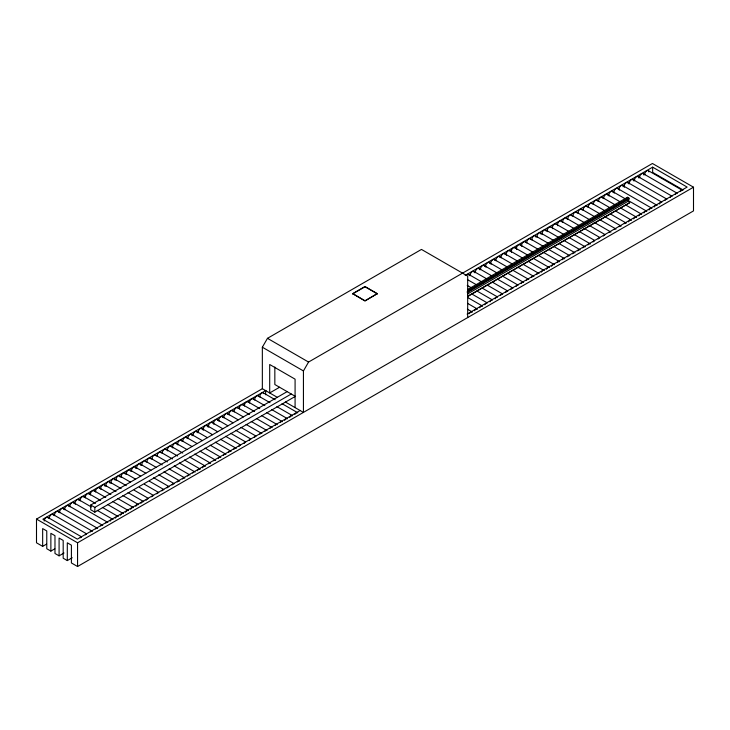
<?xml version="1.0" encoding="UTF-8"?>
<svg xmlns="http://www.w3.org/2000/svg" width="730" height="730" viewBox="0 0 730 730"><rect width="100%" height="100%" fill="white"/><g stroke="black" fill="none" stroke-linecap="round" stroke-linejoin="round"><path stroke-width="1.09" d="M277.455 397.43L262.344 388.707L262.344 347.215L267.472 338.328L421.465 249.423L467.684 276.113L467.684 317.596M285.339 401.984L303.434 412.432L303.434 370.94L308.562 362.053L652.438 163.493L693.5 187.199L693.5 210.906L77.562 566.507L71.403 562.958L71.403 545.173L67.297 542.801L67.297 560.585L63.191 558.213L63.191 540.437L59.084 538.065L59.084 555.84L54.978 553.477L54.978 535.692L50.872 533.32L50.872 551.104L54.823 548.823M352.681 293.642L365 286.525L377.319 293.642L365 300.988L352.681 293.642L365 300.751L377.319 293.642M352.681 293.88L365 286.762L377.319 293.88M46.61 544.078L42.659 546.359L36.5 542.801L36.5 519.094L262.545 388.597M265.857 390.468L42.869 519.212L77.362 539.132L300.349 410.388M465.174 275.402L652.647 167.161L687.131 187.081L467.1 314.11M279.535 387.274L269.698 392.95L269.698 364.507L295.084 379.162L295.084 407.605M295.221 396.454L94.836 512.141L90.73 509.768L90.73 505.032L287.164 391.618M467.602 289.564L627.544 197.219L628.922 198.232L628.922 199.226L467.2 292.593M467.994 290.713L628.74 197.912M467.2 291.599L628.922 198.232M469.636 290.586L475.549 287.164M478.506 285.457L480.477 284.317M482.457 283.185L484.428 282.045M487.385 280.338L489.355 279.198M491.327 278.057L493.298 276.916M496.263 275.21L498.234 274.069M501.191 272.363L503.162 271.222M505.133 270.091L507.104 268.95M510.069 267.244L512.04 266.103M514.011 264.963L515.982 263.822M518.939 262.116L520.91 260.975M522.881 259.844L525.846 258.128M527.817 256.996L529.788 255.856M531.759 254.715L534.716 253.009M536.687 251.868L543.595 247.881M545.565 246.749L548.522 245.034M554.444 241.621L556.415 240.48M559.372 238.774L565.285 235.361M572.192 231.374L579.091 227.386M581.062 226.245L583.042 225.114M585.998 223.398L587.969 222.267M589.94 221.126L592.897 219.42M594.868 218.279L596.848 217.138M598.819 215.998L601.775 214.291M603.746 213.151L605.717 212.019M612.625 208.032L615.582 206.325M617.553 205.185L619.524 204.044M621.495 202.904L624.451 201.197M90.73 505.032L94.836 507.396L291.27 393.99M467.665 293.889L628.402 201.088L628.402 198.925L628.922 199.226M467.976 296.051L629.707 202.684L628.402 201.088M467.976 296.353L629.707 202.684M36.5 519.094L77.562 542.801L693.5 187.199M59.084 555.84L64.021 552.993M67.297 560.585L72.233 557.738M683.189 190.019L652.647 172.38L652.647 167.161M648.267 170.619L681.774 189.964M643.139 173.585L676.646 192.93M638.002 176.55L671.509 195.895M632.873 179.507L666.38 198.852M627.736 182.473L661.243 201.818M622.608 185.438L657.1 205.349M617.47 188.404L651.963 208.315M612.342 191.36L625.154 198.761M628.11 200.467L646.835 211.28M607.205 194.326L620.016 201.726M625.929 205.139L641.697 214.246A2.902 1.679 -60 0 0 639.717 214.775M602.077 197.292L614.888 204.692M620.801 208.105L636.569 217.202A2.902 1.679 -60 0 0 634.58 217.741M596.939 200.257L609.751 207.648M615.664 211.061L631.432 220.168M591.811 203.214L604.623 210.614M610.536 214.027L626.303 223.134M586.674 206.179L599.485 213.58M604.413 216.427L621.166 226.099M581.545 209.145L594.357 216.545M599.284 219.383L616.038 229.056M576.408 212.111L589.22 219.502M594.147 222.349L610.9 232.021M571.28 215.076L584.091 222.468M589.019 225.314L604.787 234.421M566.142 218.033L578.954 225.433M583.881 228.28L599.649 237.378M561.014 220.998L573.826 228.399M579.739 231.811L594.521 240.343M555.877 223.964L568.688 231.355M574.601 234.768L590.369 243.875A2.902 1.679 -60 0 0 587.887 244.933M550.748 226.93L563.56 234.321M569.473 237.734L585.241 246.84A2.902 1.679 -60 0 0 582.759 247.89M545.611 229.886L559.408 237.852M564.336 240.699L580.104 249.806A2.902 1.679 -60 0 0 577.622 250.855M540.483 232.852L554.28 240.818M559.207 243.665L574.975 252.762A2.902 1.679 -60 0 0 572.493 253.821M535.345 235.817L548.157 243.209M554.07 246.63L569.838 255.728A2.902 1.679 -60 0 0 567.356 256.787M530.217 238.783L543.029 246.174M548.942 249.587L564.71 258.694A2.902 1.679 -60 0 0 562.228 259.743M525.08 241.74L537.891 249.14M543.804 252.553L559.572 261.659A2.902 1.679 -60 0 0 557.592 262.189M519.952 244.705L532.763 252.105M538.676 255.518L554.444 264.616A2.902 1.679 -60 0 0 553.523 264.534M514.814 247.671L527.626 255.062M533.539 258.484L549.307 267.582A2.902 1.679 -60 0 0 548.385 267.499M509.686 250.636L522.498 258.028M528.411 261.44L544.178 270.547M504.549 253.593L517.36 260.993M523.273 264.406L539.041 273.513M499.42 256.559L512.232 263.959M518.145 267.372L533.913 276.469M494.283 259.524L508.08 267.49M513.008 270.337L528.775 279.435M489.155 262.49L502.952 270.456M507.879 273.294L523.647 282.401M484.017 265.446L497.814 273.412M502.742 276.259L517.524 284.791M478.889 268.412L492.686 276.378M497.614 279.225L512.396 287.757M473.752 271.377L487.549 279.344M492.476 282.191L507.259 290.723M468.623 274.343L482.42 282.309M487.348 285.147L502.13 293.688M467.428 279.581L477.283 285.266M482.211 288.113L496.993 296.645M467.227 285.384L472.155 288.231M477.082 291.078L491.865 299.61M471.945 294.044L486.727 302.576M467.802 297.575L482.585 306.107M467.592 303.379L477.447 309.073M467.392 309.191L472.319 312.038M267.472 338.328L308.562 362.053M262.344 347.215L303.434 370.94M295.504 396.463L274.836 384.527L274.836 367.017M263.311 392.877L275.137 399.702M282.035 403.69L297.803 412.788M258.174 395.842L270 402.668M276.898 406.647L292.666 415.753M253.045 398.799L264.871 405.634M271.77 409.612L287.538 418.719A2.902 1.679 -60 0 0 285.549 419.248M247.908 401.765L259.734 408.59M266.632 412.578L282.401 421.685M242.78 404.73L254.606 411.556M261.504 415.543L277.272 424.641M237.642 407.696L249.468 414.521M256.367 418.5L272.135 427.607M232.514 410.652L243.355 416.912M251.239 421.465L267.007 430.572M227.377 413.618L238.217 419.878M246.101 424.431L261.869 433.538M222.249 416.584L233.089 422.843M240.973 427.397L255.755 435.929M217.111 419.549L227.952 425.809M235.836 430.353L250.618 438.894M211.983 422.506L222.823 428.765M230.707 433.319L245.49 441.851M206.845 425.471L217.686 431.731M225.57 436.284L240.352 444.816M201.717 428.437L212.558 434.697M220.442 439.25L236.21 448.348A2.902 1.679 -60 0 0 233.728 449.406M196.58 431.403L207.42 437.662M215.304 442.207L231.072 451.313A2.902 1.679 -60 0 0 228.59 452.372M191.452 434.359L202.292 440.619M210.176 445.172L225.944 454.279A2.902 1.679 -60 0 0 223.462 455.328M186.314 437.325L197.155 443.584M205.039 448.138L220.807 457.245A2.902 1.679 -60 0 0 218.325 458.294M181.186 440.29L192.026 446.55M199.911 451.103L215.679 460.201A2.902 1.679 -60 0 0 213.689 460.74M176.049 443.256L186.889 449.516M194.773 454.06L210.541 463.167A2.902 1.679 -60 0 0 209.619 463.085M170.92 446.222L182.746 453.047M189.645 457.026L205.413 466.132A2.902 1.679 -60 0 0 204.491 466.05M165.783 449.178L177.609 456.004M184.507 459.991L200.275 469.098M160.655 452.144L172.481 458.969M179.379 462.957L195.147 472.055M155.517 455.109L167.343 461.935M174.242 465.913L190.01 475.02M150.389 458.075L162.215 464.901M169.114 468.879L184.882 477.986M145.252 461.031L156.092 467.291M163.976 471.845L179.744 480.951M140.124 463.997L150.964 470.257M158.848 474.81L173.63 483.342M134.986 466.963L145.827 473.223M153.711 477.776L168.493 486.308M129.858 469.928L140.698 476.179M149.568 481.307L163.365 489.273M124.721 472.885L135.561 479.145M144.43 484.264L158.227 492.23M119.592 475.851L130.433 482.11M139.302 487.229L153.099 495.195M114.455 478.816L126.281 485.642M134.165 490.195L147.962 498.161M109.327 481.782L121.153 488.607M128.051 492.586L143.819 501.692M104.189 484.738L116.015 491.573M122.914 495.551L138.682 504.658M99.061 487.704L110.887 494.529M117.786 498.517L133.554 507.615M93.924 490.67L105.75 497.495M112.648 501.483L128.416 510.58M88.795 493.635L100.621 500.461M107.52 504.439L123.288 513.546M83.658 496.592L95.484 503.426M102.382 507.405L118.15 516.511M78.53 499.557L91.341 506.958M97.254 510.37L113.022 519.468M73.392 502.523L107.885 522.434M68.264 505.489L102.757 525.399M63.127 508.445L97.619 528.365M57.998 511.411L92.491 531.33M52.861 514.376L86.368 533.721M47.733 517.342L81.24 536.687M50.872 551.104L46.766 548.732L46.766 530.947L42.659 528.584L42.659 546.359M627.353 197.328L627.353 198.323M265.629 390.605L265.629 394.775M94.836 507.396L94.836 512.141M77.562 542.801L77.562 566.507M537.043 237.122A2.902 1.679 -60 0 1 538.758 233.171A2.902 1.679 -60 0 1 541.076 234.184M619.378 190.165A2.902 1.679 -60 0 1 620.126 186.488A2.902 1.679 -60 0 1 622.927 185.739M623.137 186.196A2.902 1.679 -60 0 1 623.201 186.77M654.189 207.028A2.902 1.679 -60 0 1 656.671 205.221M624.506 187.199A2.902 1.679 -60 0 1 625.254 183.531A2.902 1.679 -60 0 1 628.065 182.774M628.265 183.23A2.902 1.679 -60 0 1 628.338 183.805M659.327 204.062A2.902 1.679 -60 0 1 661.8 202.256M629.433 183.787A2.902 1.679 -60 0 1 631.149 179.826A2.902 1.679 -60 0 1 633.467 180.839M664.884 200.476A2.902 1.679 -60 0 1 665.377 199.956M665.906 199.573A2.902 1.679 -60 0 1 666.937 199.29M639.699 177.855A2.902 1.679 -60 0 1 641.414 173.904A2.902 1.679 -60 0 1 643.732 174.917M675.15 194.554A2.902 1.679 -60 0 1 675.642 194.034M676.172 193.642A2.902 1.679 -60 0 1 677.203 193.368M547.518 231.647A2.902 1.679 -60 0 1 548.267 227.979A2.902 1.679 -60 0 1 551.068 227.231M572.977 216.381A2.902 1.679 -60 0 1 574.428 212.64A2.902 1.679 -60 0 1 576.937 212.868M608.92 232.551A2.902 1.679 -60 0 1 609.979 231.939M588.371 207.493A2.902 1.679 -60 0 1 589.822 203.752A2.902 1.679 -60 0 1 592.34 203.971M624.314 223.663A2.902 1.679 -60 0 1 625.382 223.052M567.84 219.347A2.902 1.679 -60 0 1 569.29 215.606A2.902 1.679 -60 0 1 571.809 215.825M603.29 236.036A2.902 1.679 -60 0 1 604.851 234.905M552.646 228.691A2.902 1.679 -60 0 1 553.395 225.013A2.902 1.679 -60 0 1 556.205 224.265M557.784 225.725A2.902 1.679 -60 0 1 558.769 221.774A2.902 1.679 -60 0 1 561.543 221.756M593.025 241.968A2.902 1.679 -60 0 1 594.585 240.827M542.381 234.613A2.902 1.679 -60 0 1 543.631 230.424A2.902 1.679 -60 0 1 546.213 231.218M644.836 174.89A2.902 1.679 -60 0 1 646.552 170.939A2.902 1.679 -60 0 1 648.87 171.951M680.278 191.589A2.902 1.679 -60 0 1 682.331 190.402M634.571 180.821A2.902 1.679 -60 0 1 636.286 176.87A2.902 1.679 -60 0 1 638.604 177.874M670.012 197.52A2.902 1.679 -60 0 1 670.514 196.99M671.043 196.607A2.902 1.679 -60 0 1 672.065 196.333M598.636 201.562A2.902 1.679 -60 0 1 600.087 197.821A2.902 1.679 -60 0 1 602.606 198.049M633.658 218.881A2.902 1.679 -60 0 1 634.087 218.261M583.243 210.459A2.902 1.679 -60 0 1 584.693 206.709A2.902 1.679 -60 0 1 587.203 206.937M619.186 226.629A2.902 1.679 -60 0 1 620.245 226.017M593.508 204.528A2.902 1.679 -60 0 1 594.959 200.786A2.902 1.679 -60 0 1 597.468 201.015M628.53 221.847A2.902 1.679 -60 0 1 628.95 221.226M629.452 220.697A2.902 1.679 -60 0 1 631.003 220.04M609.112 196.087A2.902 1.679 -60 0 1 610.097 192.145A2.902 1.679 -60 0 1 612.871 192.118M643.924 212.959A2.902 1.679 -60 0 1 644.353 212.33M644.845 211.809A2.902 1.679 -60 0 1 646.406 211.143M603.774 198.596A2.902 1.679 -60 0 1 605.225 194.855A2.902 1.679 -60 0 1 607.734 195.083M638.796 215.916A2.902 1.679 -60 0 1 639.215 215.295M578.105 213.415A2.902 1.679 -60 0 1 579.556 209.674A2.902 1.679 -60 0 1 582.075 209.902M614.049 229.594A2.902 1.679 -60 0 1 615.116 228.974M485.924 267.216A2.902 1.679 -60 0 1 486.91 263.265A2.902 1.679 -60 0 1 489.684 263.238M521.165 283.45A2.902 1.679 -60 0 1 523.218 282.273M470.321 275.648A2.902 1.679 -60 0 1 472.036 271.697A2.902 1.679 -60 0 1 474.354 272.71M505.762 292.347A2.902 1.679 -60 0 1 507.815 291.16M475.449 272.682A2.902 1.679 -60 0 1 477.164 268.731A2.902 1.679 -60 0 1 479.482 269.744M510.9 289.381A2.902 1.679 -60 0 1 512.953 288.195M511.584 252.398A2.902 1.679 -60 0 1 512.579 248.446A2.902 1.679 -60 0 1 515.343 248.428M546.405 269.26A2.902 1.679 -60 0 1 547.856 267.727M526.777 243.054A2.902 1.679 -60 0 1 528.228 239.312A2.902 1.679 -60 0 1 530.746 239.531M521.85 246.466A2.902 1.679 -60 0 1 522.844 242.524A2.902 1.679 -60 0 1 525.609 242.497M495.077 298.889A2.902 1.679 -60 0 1 495.998 297.749M496.528 297.365A2.902 1.679 -60 0 1 497.55 297.083M500.634 295.312A2.902 1.679 -60 0 1 501.127 294.783M501.656 294.4A2.902 1.679 -60 0 1 502.687 294.126M466.141 275.392A2.902 1.679 -60 0 1 469.217 275.666M491.053 264.251A2.902 1.679 -60 0 1 492.047 260.3A2.902 1.679 -60 0 1 494.812 260.281M526.293 280.493A2.902 1.679 -60 0 1 528.347 279.307M474.546 310.743A2.902 1.679 -60 0 1 477.018 308.936M489.939 301.855A2.902 1.679 -60 0 1 490.861 300.714M491.39 300.322A2.902 1.679 -60 0 1 492.421 300.048M469.408 313.708A2.902 1.679 -60 0 1 469.837 313.088M470.33 312.568A2.902 1.679 -60 0 1 471.89 311.902M506.456 255.363A2.902 1.679 -60 0 1 507.441 251.412A2.902 1.679 -60 0 1 510.215 251.385M541.268 272.226A2.902 1.679 -60 0 1 542.718 270.693M543.257 270.465A2.902 1.679 -60 0 1 543.75 270.419M516.721 249.432A2.902 1.679 -60 0 1 517.707 245.481A2.902 1.679 -60 0 1 520.481 245.463M551.533 266.295A2.902 1.679 -60 0 1 552.984 264.762M531.914 240.088A2.902 1.679 -60 0 1 533.63 236.137A2.902 1.679 -60 0 1 535.948 237.141M484.811 304.821A2.902 1.679 -60 0 1 485.733 303.671M486.262 303.288A2.902 1.679 -60 0 1 487.284 303.014M479.674 307.786A2.902 1.679 -60 0 1 482.156 305.979M495.98 260.829A2.902 1.679 -60 0 1 497.431 257.088A2.902 1.679 -60 0 1 499.95 257.316M531.431 277.528A2.902 1.679 -60 0 1 533.484 276.341M614.24 193.131A2.902 1.679 -60 0 1 614.989 189.453A2.902 1.679 -60 0 1 617.799 188.705M649.061 209.994A2.902 1.679 -60 0 1 651.534 208.187M562.711 222.312A2.902 1.679 -60 0 1 564.162 218.562A2.902 1.679 -60 0 1 566.672 218.79M598.153 239.002A2.902 1.679 -60 0 1 599.713 237.87M480.586 269.726A2.902 1.679 -60 0 1 482.037 265.985A2.902 1.679 -60 0 1 484.547 266.204M516.028 286.416A2.902 1.679 -60 0 1 518.081 285.229M213.881 424.276A2.902 1.679 -60 0 1 214.875 420.325A2.902 1.679 -60 0 1 217.64 420.307M249.122 440.518A2.902 1.679 -60 0 1 250.682 439.378M219.018 421.31A2.902 1.679 -60 0 1 220.004 417.359A2.902 1.679 -60 0 1 222.778 417.341M254.259 437.553A2.902 1.679 -60 0 1 255.819 436.412M244.477 406.035A2.902 1.679 -60 0 1 245.928 402.294A2.902 1.679 -60 0 1 248.437 402.522M280.42 422.214A2.902 1.679 -60 0 1 281.972 421.548M259.871 397.147A2.902 1.679 -60 0 1 261.322 393.406A2.902 1.679 -60 0 1 263.84 393.634M294.893 414.467A2.902 1.679 -60 0 1 295.321 413.846M295.814 413.317A2.902 1.679 -60 0 1 297.375 412.66M254.743 400.113A2.902 1.679 -60 0 1 256.193 396.372A2.902 1.679 -60 0 1 258.703 396.591M289.764 417.432A2.902 1.679 -60 0 1 290.184 416.812M290.686 416.282A2.902 1.679 -60 0 1 292.237 415.625M208.753 427.232A2.902 1.679 -60 0 1 209.501 423.564A2.902 1.679 -60 0 1 212.302 422.816M243.993 443.475A2.902 1.679 -60 0 1 245.554 442.344M234.211 411.966A2.902 1.679 -60 0 1 235.662 408.225A2.902 1.679 -60 0 1 238.172 408.453M270.155 428.136A2.902 1.679 -60 0 1 271.213 427.524M239.34 409.001A2.902 1.679 -60 0 1 240.79 405.26A2.902 1.679 -60 0 1 243.309 405.488M275.283 425.179A2.902 1.679 -60 0 1 276.351 424.559M223.946 417.888A2.902 1.679 -60 0 1 225.397 414.147A2.902 1.679 -60 0 1 227.906 414.375M259.889 434.067A2.902 1.679 -60 0 1 260.948 433.456M229.074 414.932A2.902 1.679 -60 0 1 230.525 411.191A2.902 1.679 -60 0 1 233.043 411.41M265.017 431.101A2.902 1.679 -60 0 1 266.085 430.49M167.69 450.939A2.902 1.679 -60 0 1 168.676 446.997A2.902 1.679 -60 0 1 171.45 446.97M202.502 467.811A2.902 1.679 -60 0 1 203.953 466.278M203.615 430.198A2.902 1.679 -60 0 1 204.865 426.001A2.902 1.679 -60 0 1 207.448 426.804M238.856 446.441A2.902 1.679 -60 0 1 240.416 445.309M198.277 432.707A2.902 1.679 -60 0 1 199.993 428.756A2.902 1.679 -60 0 1 202.31 429.769M501.118 257.873A2.902 1.679 -60 0 1 502.568 254.131A2.902 1.679 -60 0 1 505.078 254.35M536.559 274.562A2.902 1.679 -60 0 1 537.59 273.65M193.149 435.673A2.902 1.679 -60 0 1 194.864 431.722A2.902 1.679 -60 0 1 197.182 432.726M249.605 403.079A2.902 1.679 -60 0 1 251.056 399.337A2.902 1.679 -60 0 1 253.575 399.556M284.627 420.389A2.902 1.679 -60 0 1 285.056 419.768M182.81 441.029A2.902 1.679 -60 0 1 184.599 437.644A2.902 1.679 -60 0 1 186.843 438.082M177.956 445.017A2.902 1.679 -60 0 1 178.941 441.066A2.902 1.679 -60 0 1 181.715 441.048M188.011 438.639A2.902 1.679 -60 0 1 189.727 434.678A2.902 1.679 -60 0 1 192.045 435.691M172.818 447.983A2.902 1.679 -60 0 1 173.813 444.032A2.902 1.679 -60 0 1 176.578 444.013M208.561 463.696A2.902 1.679 -60 0 1 209.09 463.313M162.352 453.458A2.902 1.679 -60 0 1 163.803 449.707A2.902 1.679 -60 0 1 166.312 449.935M197.374 470.768A2.902 1.679 -60 0 1 198.825 469.235M199.354 469.016A2.902 1.679 -60 0 1 199.847 468.961M152.086 459.38A2.902 1.679 -60 0 1 153.537 455.639A2.902 1.679 -60 0 1 156.047 455.867M187.528 476.079A2.902 1.679 -60 0 1 188.559 475.166M131.555 471.233A2.902 1.679 -60 0 1 133.271 467.282A2.902 1.679 -60 0 1 135.588 468.286M166.997 487.932A2.902 1.679 -60 0 1 169.05 486.746M136.683 468.268A2.902 1.679 -60 0 1 138.399 464.316A2.902 1.679 -60 0 1 140.717 465.329M172.134 484.966A2.902 1.679 -60 0 1 174.187 483.78M146.949 462.346A2.902 1.679 -60 0 1 148.4 458.604A2.902 1.679 -60 0 1 150.918 458.823M182.4 479.035A2.902 1.679 -60 0 1 184.453 477.858M126.418 474.199A2.902 1.679 -60 0 1 128.133 470.239A2.902 1.679 -60 0 1 130.451 471.252M161.868 490.889A2.902 1.679 -60 0 1 163.921 489.711M157.215 456.414A2.902 1.679 -60 0 1 158.665 452.673A2.902 1.679 -60 0 1 161.184 452.901M192.665 473.113A2.902 1.679 -60 0 1 193.687 472.2M141.821 465.311A2.902 1.679 -60 0 1 143.272 461.57A2.902 1.679 -60 0 1 145.781 461.789M177.262 482.001A2.902 1.679 -60 0 1 179.315 480.814M95.621 491.974A2.902 1.679 -60 0 1 97.072 488.233A2.902 1.679 -60 0 1 99.59 488.461M130.643 509.294A2.902 1.679 -60 0 1 133.125 507.487M106.096 486.508A2.902 1.679 -60 0 1 106.845 482.831A2.902 1.679 -60 0 1 109.646 482.083M109.856 482.53A2.902 1.679 -60 0 1 109.92 483.105M140.908 503.371A2.902 1.679 -60 0 1 141.83 502.222M142.359 501.839A2.902 1.679 -60 0 1 143.39 501.565M90.493 494.94A2.902 1.679 -60 0 1 91.944 491.199A2.902 1.679 -60 0 1 94.453 491.427M125.514 512.259A2.902 1.679 -60 0 1 125.934 511.639M126.436 511.109A2.902 1.679 -60 0 1 127.987 510.452M100.959 489.465A2.902 1.679 -60 0 1 101.707 485.797A2.902 1.679 -60 0 1 104.518 485.039M104.719 485.496A2.902 1.679 -60 0 1 104.791 486.07M135.78 506.328A2.902 1.679 -60 0 1 136.702 505.187M137.231 504.795A2.902 1.679 -60 0 1 138.253 504.521M116.152 480.121A2.902 1.679 -60 0 1 117.347 476.626A2.902 1.679 -60 0 1 119.912 476.152M120.121 476.608A2.902 1.679 -60 0 1 120.185 477.183M151.603 496.82A2.902 1.679 -60 0 1 152.096 496.3M152.625 495.907A2.902 1.679 -60 0 1 153.656 495.633M111.225 483.543A2.902 1.679 -60 0 1 111.973 479.865A2.902 1.679 -60 0 1 114.783 479.117M114.984 479.573A2.902 1.679 -60 0 1 115.057 480.139M146.046 500.406A2.902 1.679 -60 0 1 146.967 499.256M147.496 498.873A2.902 1.679 -60 0 1 148.518 498.599M85.355 497.906A2.902 1.679 -60 0 1 86.806 494.164A2.902 1.679 -60 0 1 89.325 494.383M120.377 515.225A2.902 1.679 -60 0 1 120.806 514.595M121.299 514.075A2.902 1.679 -60 0 1 122.859 513.418M121.289 477.164A2.902 1.679 -60 0 1 122.485 473.67A2.902 1.679 -60 0 1 125.049 473.186M125.25 473.642A2.902 1.679 -60 0 1 125.323 474.217M156.731 493.854A2.902 1.679 -60 0 1 157.233 493.334M157.762 492.942A2.902 1.679 -60 0 1 158.784 492.668M69.961 506.793A2.902 1.679 -60 0 1 71.412 503.052A2.902 1.679 -60 0 1 73.922 503.28M105.905 522.963A2.902 1.679 -60 0 1 106.963 522.351M75.299 504.284A2.902 1.679 -60 0 1 76.285 500.333A2.902 1.679 -60 0 1 79.059 500.315M110.111 521.147A2.902 1.679 -60 0 1 110.54 520.527M111.033 520.006A2.902 1.679 -60 0 1 112.593 519.34M64.824 509.759A2.902 1.679 -60 0 1 66.275 506.018A2.902 1.679 -60 0 1 68.793 506.237M100.767 525.928A2.902 1.679 -60 0 1 101.835 525.317M80.227 500.871A2.902 1.679 -60 0 1 81.678 497.13A2.902 1.679 -60 0 1 84.187 497.349M115.249 518.181A2.902 1.679 -60 0 1 115.669 517.561M116.17 517.041A2.902 1.679 -60 0 1 117.722 516.375M59.696 512.725A2.902 1.679 -60 0 1 61.147 508.983A2.902 1.679 -60 0 1 63.656 509.202M95.639 528.894A2.902 1.679 -60 0 1 96.698 528.283M54.558 515.681A2.902 1.679 -60 0 1 56.009 511.94A2.902 1.679 -60 0 1 58.528 512.168M90.502 531.86A2.902 1.679 -60 0 1 91.569 531.239M49.43 518.647A2.902 1.679 -60 0 1 50.881 514.905A2.902 1.679 -60 0 1 53.39 515.134M85.374 534.816A2.902 1.679 -60 0 1 86.432 534.205M44.22 521.038A2.902 1.679 -60 0 1 46.008 517.661A2.902 1.679 -60 0 1 48.262 518.099M80.236 537.782A2.902 1.679 -60 0 1 81.304 537.17"/></g></svg>
